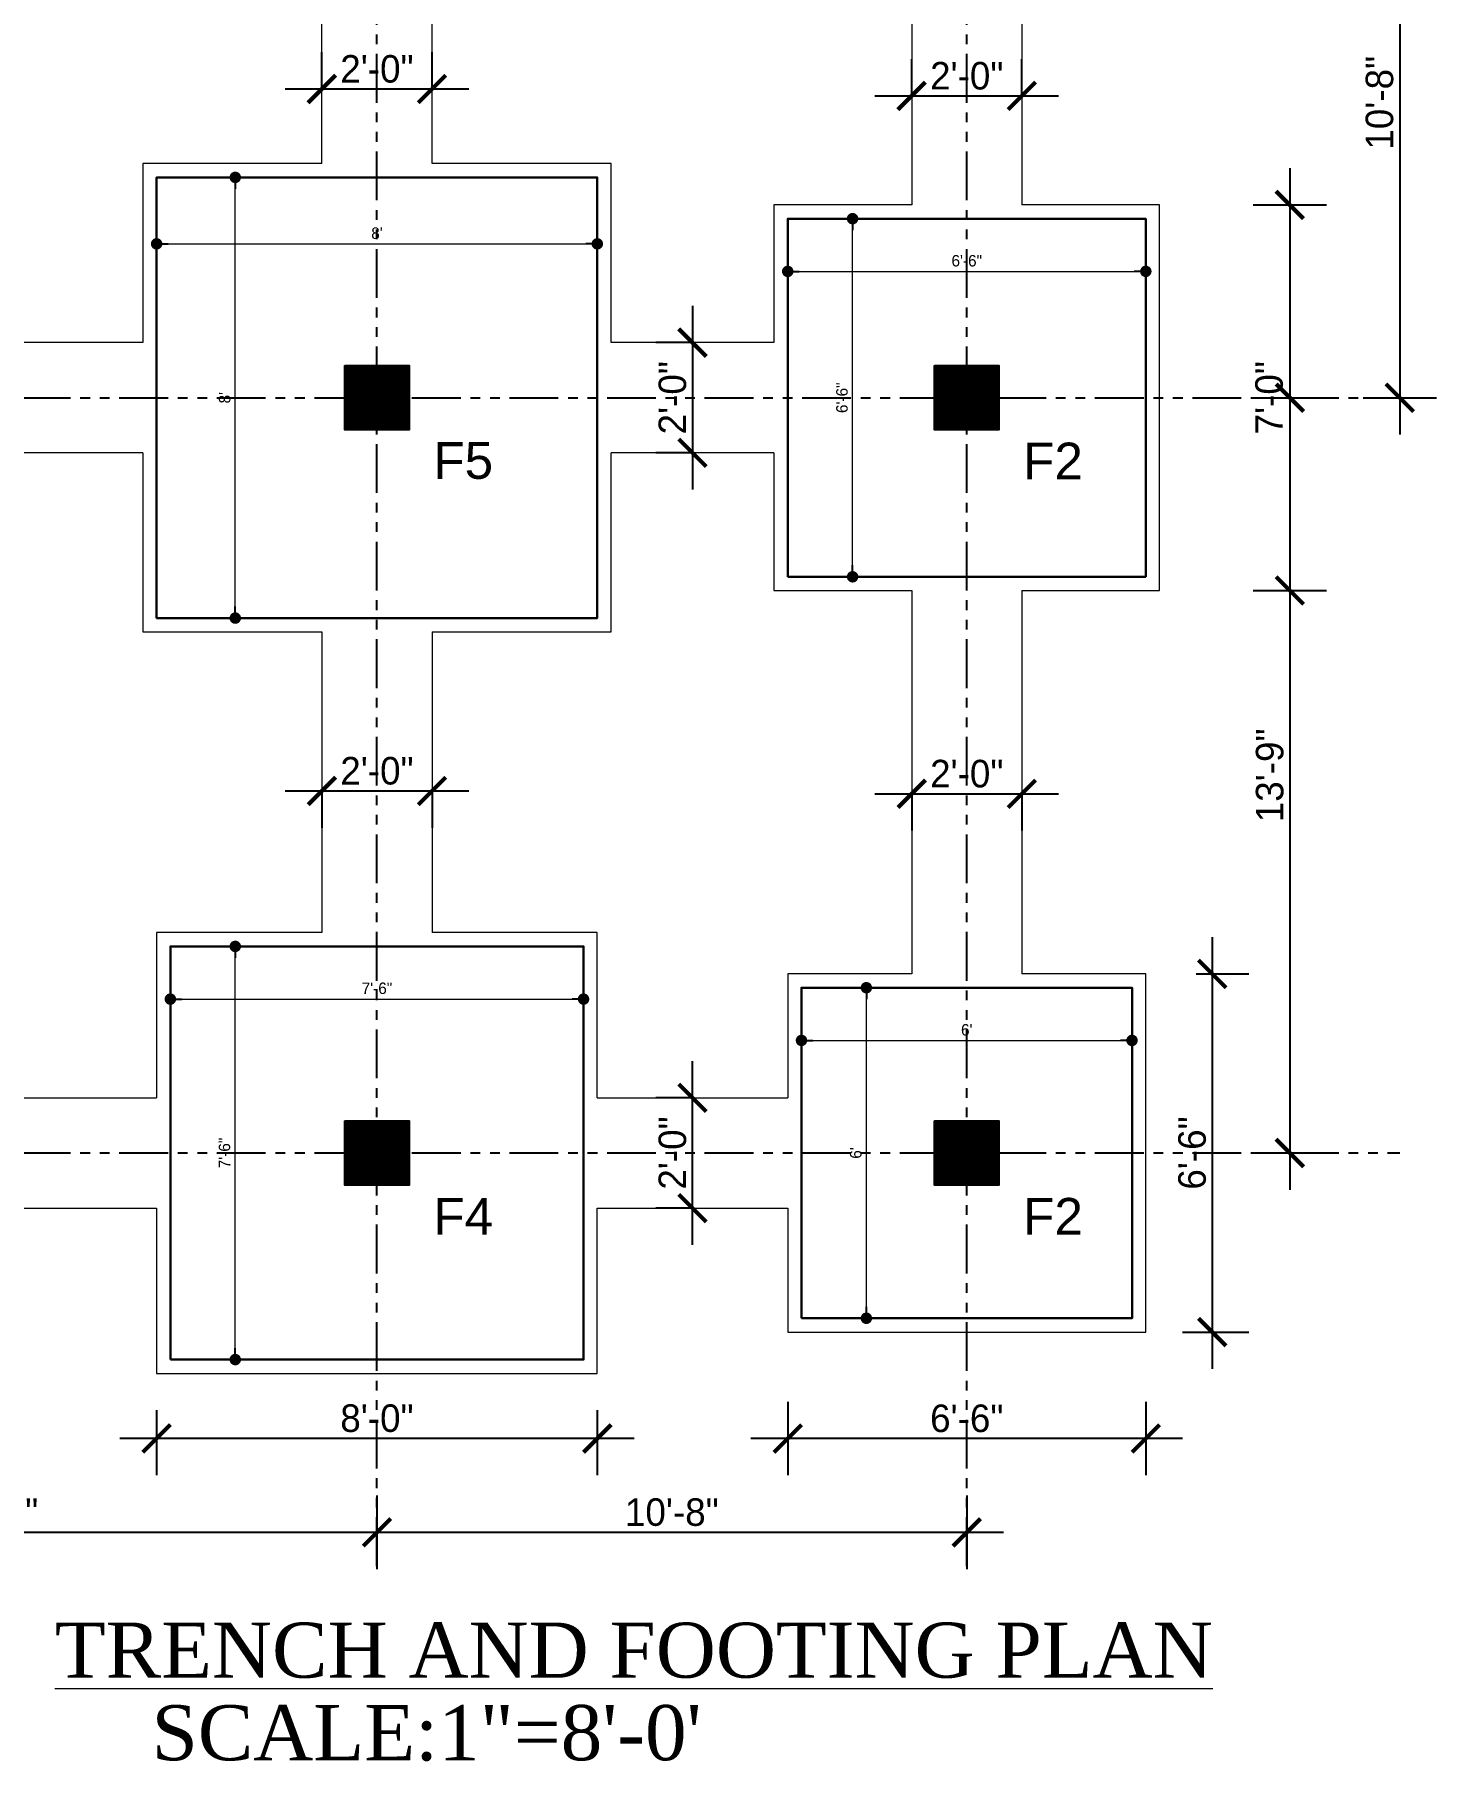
# Model space of a CAD drawing. Header units: inches. Extents: x -2812 to 9774, y -15726 to -746.
# Drawn here: x -2515.6 to -2210.2, y -8022.5 to -7646.4 of the extents above; entities that cross this region are included whole.
import ezdxf

# ---------------------------------------------------------------- set-up
doc = ezdxf.new("R2010")
doc.units = ezdxf.units.IN
doc.header["$LTSCALE"] = 17
doc.header["$MEASUREMENT"] = 0
doc.linetypes.add('PHANTOM2', pattern=[1.25, 0.625, -0.125, 0.125, -0.125, 0.125, -0.125])
for name, color, linetype, lineweight in [('25 BOT BAR', 12, 'Continuous', 25), ('DOOR & WIN', 1, 'Continuous', 25), ('footing', 2, 'Continuous', 30), ('OUTLINE', 1, 'Continuous', 25), ('Profile ele', 4, 'Continuous', 25), ('TEXT', 231, 'Continuous', 20), ('TRENCH', 113, 'Continuous', 9), ('WALL', 1, 'Continuous', 35)]:
    doc.layers.add(name, color=color, linetype=linetype, lineweight=lineweight)
doc.styles.add('ARCHITECTURE', font='stylu.ttf')
doc.styles.add('NAVARAJ', font='times.ttf', dxfattribs={"height": 7})
doc.styles.add('STYLE1', font='stylu.ttf')
doc.dimstyles.new('8 SCALE', dxfattribs={"dimscale": 0, "dimtxt": 6, "dimasz": 6, "dimexe": 8, "dimexo": 8, "dimgap": 1.25, "dimtad": 1, "dimdec": 0, "dimzin": 3, "dimdsep": 46, "dimlunit": 4, "dimtxsty": 'ARCHITECTURE', "dimblk": 'ARCHTICK', "dimcen": 8, "dimdle": 8, "dimclrd": 5, "dimclre": 5, "dimclrt": 7, "dimadec": 0, "dimazin": 0, "dimtfac": 0.75, "dimtdec": 0, "dimtix": 1, "dimtmove": 2, "dimatfit": 3, "dimldrblk": 'ARCHTICK', "dimfxl": 8, "dimfxlon": 1, "dimtolj": 1, "dimtzin": 0, "dimlwd": -1, "dimlwe": -1, "dimarcsym": 0})
doc.dimstyles.new('TOILET DETAIL', dxfattribs={"dimscale": 0, "dimtxt": 2.5, "dimasz": 2.5, "dimexe": 6, "dimexo": 6, "dimgap": 1, "dimtad": 1, "dimdec": 0, "dimzin": 0, "dimdsep": 46, "dimlunit": 4, "dimtxsty": 'ARCHITECTURE', "dimblk": 'DOT', "dimcen": 0, "dimclrd": 1, "dimclre": 5, "dimclrt": 7, "dimadec": 3, "dimazin": 0, "dimtfac": 1, "dimtdec": 0, "dimtofl": 0, "dimtmove": 0, "dimatfit": 3, "dimldrblk": 'DOT', "dimfxl": 6, "dimfxlon": 1, "dimtolj": 1, "dimtzin": 0, "dimlwd": 18, "dimlwe": 18, "dimarcsym": 0})

# ---------------------------------------------------------------- blocks, each defined once
blk = doc.blocks.new('_DOT')
at = {"color": 0, "linetype": 'ByBlock'}
blk.add_line((-0.5, 0), (-1, 0), dxfattribs=at)
at = {"color": 0, "linetype": 'ByBlock', "const_width": 0.5}
blk.add_lwpolyline([(-0.25, 0, 1), (0.25, 0, 1)], format="xyb", close=True, dxfattribs=at)
blk = doc.blocks.new('*D2371')
at = {"layer": 'Defpoints', "color": 0, "transparency": 16777216}
for p in [(3253.56, -10620.74), (3343.56, -10620.74), (3343.56, -10632.22)]:
    blk.add_point(p, dxfattribs=at)
at = {"layer": 'Profile ele', "color": 5, "lineweight": 18, "transparency": 16777216}
for p, q in [((3253.56, -10626.74), (3253.56, -10638.22)), ((3343.56, -10626.74), (3343.56, -10638.22))]:
    blk.add_line(p, q, dxfattribs=at)
at = {"layer": 'Profile ele', "color": 1, "lineweight": 18, "transparency": 16777216}
blk.add_line((3256.06, -10632.22), (3341.06, -10632.22), dxfattribs=at)
at = {"layer": 'Profile ele', "color": 1, "lineweight": 18, "transparency": 16777216, "xscale": 2.5, "yscale": 2.5, "zscale": 2.5, "rotation": 180}
blk.add_blockref('_DOT', (3253.56, -10632.22), dxfattribs=at)
at = {"layer": 'Profile ele', "color": 1, "lineweight": 18, "transparency": 16777216, "xscale": 2.5, "yscale": 2.5, "zscale": 2.5}
blk.add_blockref('_DOT', (3343.56, -10632.22), dxfattribs=at)
at = {"layer": 'Profile ele', "color": 7, "transparency": 16777216, "insert": (3298.56, -10629.88), "char_height": 2.5, "attachment_point": 5, "style": 'ARCHITECTURE'}
blk.add_mtext('\\A1;7\'-6"', dxfattribs=at)
blk = doc.blocks.new('*D2372')
at = {"layer": 'Defpoints', "color": 0, "transparency": 16777216}
for p in [(3253.56, -10620.74), (3267.7, -10620.74), (3253.56, -10710.74)]:
    blk.add_point(p, dxfattribs=at)
at = {"layer": 'Profile ele', "color": 5, "lineweight": 18, "transparency": 16777216}
for p, q in [((3261.7, -10620.74), (3273.7, -10620.74)), ((3261.7, -10710.74), (3273.7, -10710.74))]:
    blk.add_line(p, q, dxfattribs=at)
at = {"layer": 'Profile ele', "color": 1, "lineweight": 18, "transparency": 16777216}
blk.add_line((3267.7, -10708.24), (3267.7, -10623.24), dxfattribs=at)
at = {"layer": 'Profile ele', "color": 1, "lineweight": 18, "transparency": 16777216, "xscale": 2.5, "yscale": 2.5, "zscale": 2.5}
for p, rotation in [((3267.7, -10620.74), 90), ((3267.7, -10710.74), 270)]:
    blk.add_blockref('_DOT', p, dxfattribs=dict(at, rotation=rotation))
at = {"layer": 'Profile ele', "color": 7, "transparency": 16777216, "insert": (3265.36, -10665.74), "char_height": 2.5, "attachment_point": 5, "rotation": 90, "style": 'ARCHITECTURE'}
blk.add_mtext('\\A1;7\'-6"', dxfattribs=at)
blk = doc.blocks.new('*D2373')
at = {"layer": 'Defpoints', "color": 0, "transparency": 16777216}
for p in [(3391.03, -10629.74), (3463.03, -10629.74), (3463.03, -10641.22)]:
    blk.add_point(p, dxfattribs=at)
at = {"layer": 'Profile ele', "color": 5, "lineweight": 18, "transparency": 16777216}
for p, q in [((3391.03, -10635.74), (3391.03, -10647.22)), ((3463.03, -10635.74), (3463.03, -10647.22))]:
    blk.add_line(p, q, dxfattribs=at)
at = {"layer": 'Profile ele', "color": 1, "lineweight": 18, "transparency": 16777216}
blk.add_line((3393.53, -10641.22), (3460.53, -10641.22), dxfattribs=at)
at = {"layer": 'Profile ele', "color": 1, "lineweight": 18, "transparency": 16777216, "xscale": 2.5, "yscale": 2.5, "zscale": 2.5, "rotation": 180}
blk.add_blockref('_DOT', (3391.03, -10641.22), dxfattribs=at)
at = {"layer": 'Profile ele', "color": 1, "lineweight": 18, "transparency": 16777216, "xscale": 2.5, "yscale": 2.5, "zscale": 2.5}
blk.add_blockref('_DOT', (3463.03, -10641.22), dxfattribs=at)
at = {"layer": 'Profile ele', "color": 7, "transparency": 16777216, "insert": (3427.03, -10638.93), "char_height": 2.5, "attachment_point": 5, "style": 'ARCHITECTURE'}
blk.add_mtext("\\A1;6'", dxfattribs=at)
blk = doc.blocks.new('*D2374')
at = {"layer": 'Defpoints', "color": 0, "transparency": 16777216}
for p in [(3391.03, -10629.74), (3405.16, -10629.74), (3391.03, -10701.74)]:
    blk.add_point(p, dxfattribs=at)
at = {"layer": 'Profile ele', "color": 5, "lineweight": 18, "transparency": 16777216}
for p, q in [((3399.16, -10629.74), (3411.16, -10629.74)), ((3399.16, -10701.74), (3411.16, -10701.74))]:
    blk.add_line(p, q, dxfattribs=at)
at = {"layer": 'Profile ele', "color": 1, "lineweight": 18, "transparency": 16777216}
blk.add_line((3405.16, -10699.24), (3405.16, -10632.24), dxfattribs=at)
at = {"layer": 'Profile ele', "color": 1, "lineweight": 18, "transparency": 16777216, "xscale": 2.5, "yscale": 2.5, "zscale": 2.5}
for p, rotation in [((3405.16, -10629.74), 90), ((3405.16, -10701.74), 270)]:
    blk.add_blockref('_DOT', p, dxfattribs=dict(at, rotation=rotation))
at = {"layer": 'Profile ele', "color": 7, "transparency": 16777216, "insert": (3402.86, -10665.74), "char_height": 2.5, "attachment_point": 5, "rotation": 90, "style": 'ARCHITECTURE'}
blk.add_mtext("\\A1;6'", dxfattribs=at)
blk = doc.blocks.new('*D2375')
at = {"layer": 'Defpoints', "color": 0, "transparency": 16777216}
for p in [(3388.03, -10462.23), (3466.03, -10462.23), (3466.03, -10473.71)]:
    blk.add_point(p, dxfattribs=at)
at = {"layer": 'Profile ele', "color": 5, "lineweight": 18, "transparency": 16777216}
for p, q in [((3388.03, -10468.23), (3388.03, -10479.71)), ((3466.03, -10468.23), (3466.03, -10479.71))]:
    blk.add_line(p, q, dxfattribs=at)
at = {"layer": 'Profile ele', "color": 1, "lineweight": 18, "transparency": 16777216}
blk.add_line((3390.53, -10473.71), (3463.53, -10473.71), dxfattribs=at)
at = {"layer": 'Profile ele', "color": 1, "lineweight": 18, "transparency": 16777216, "xscale": 2.5, "yscale": 2.5, "zscale": 2.5, "rotation": 180}
blk.add_blockref('_DOT', (3388.03, -10473.71), dxfattribs=at)
at = {"layer": 'Profile ele', "color": 1, "lineweight": 18, "transparency": 16777216, "xscale": 2.5, "yscale": 2.5, "zscale": 2.5}
blk.add_blockref('_DOT', (3466.03, -10473.71), dxfattribs=at)
at = {"layer": 'Profile ele', "color": 7, "transparency": 16777216, "insert": (3427.03, -10471.41), "char_height": 2.5, "attachment_point": 5, "style": 'ARCHITECTURE'}
blk.add_mtext('\\A1;6\'-6"', dxfattribs=at)
blk = doc.blocks.new('*D2376')
at = {"layer": 'Defpoints', "color": 0, "transparency": 16777216}
for p in [(3388.03, -10462.23), (3402.16, -10462.23), (3388.03, -10540.23)]:
    blk.add_point(p, dxfattribs=at)
at = {"layer": 'Profile ele', "color": 5, "lineweight": 18, "transparency": 16777216}
for p, q in [((3396.16, -10462.23), (3408.16, -10462.23)), ((3396.16, -10540.23), (3408.16, -10540.23))]:
    blk.add_line(p, q, dxfattribs=at)
at = {"layer": 'Profile ele', "color": 1, "lineweight": 18, "transparency": 16777216}
blk.add_line((3402.16, -10537.73), (3402.16, -10464.73), dxfattribs=at)
at = {"layer": 'Profile ele', "color": 1, "lineweight": 18, "transparency": 16777216, "xscale": 2.5, "yscale": 2.5, "zscale": 2.5}
for p, rotation in [((3402.16, -10462.23), 90), ((3402.16, -10540.23), 270)]:
    blk.add_blockref('_DOT', p, dxfattribs=dict(at, rotation=rotation))
at = {"layer": 'Profile ele', "color": 7, "transparency": 16777216, "insert": (3399.86, -10501.23), "char_height": 2.5, "attachment_point": 5, "rotation": 90, "style": 'ARCHITECTURE'}
blk.add_mtext('\\A1;6\'-6"', dxfattribs=at)
blk = doc.blocks.new('*D2377')
at = {"layer": 'Defpoints', "color": 0, "transparency": 16777216}
for p in [(3250.56, -10453.23), (3346.56, -10453.23), (3346.56, -10467.71)]:
    blk.add_point(p, dxfattribs=at)
at = {"layer": 'Profile ele', "color": 5, "lineweight": 18, "transparency": 16777216}
for p, q in [((3250.56, -10461.71), (3250.56, -10473.71)), ((3346.56, -10461.71), (3346.56, -10473.71))]:
    blk.add_line(p, q, dxfattribs=at)
at = {"layer": 'Profile ele', "color": 1, "lineweight": 18, "transparency": 16777216}
blk.add_line((3253.06, -10467.71), (3344.06, -10467.71), dxfattribs=at)
at = {"layer": 'Profile ele', "color": 1, "lineweight": 18, "transparency": 16777216, "xscale": 2.5, "yscale": 2.5, "zscale": 2.5, "rotation": 180}
blk.add_blockref('_DOT', (3250.56, -10467.71), dxfattribs=at)
at = {"layer": 'Profile ele', "color": 1, "lineweight": 18, "transparency": 16777216, "xscale": 2.5, "yscale": 2.5, "zscale": 2.5}
blk.add_blockref('_DOT', (3346.56, -10467.71), dxfattribs=at)
at = {"layer": 'Profile ele', "color": 7, "transparency": 16777216, "insert": (3298.56, -10465.41), "char_height": 2.5, "attachment_point": 5, "style": 'ARCHITECTURE'}
blk.add_mtext("\\A1;8'", dxfattribs=at)
blk = doc.blocks.new('*D2378')
at = {"layer": 'Defpoints', "color": 0, "transparency": 16777216}
for p in [(3250.56, -10453.23), (3267.7, -10453.23), (3250.56, -10549.23)]:
    blk.add_point(p, dxfattribs=at)
at = {"layer": 'Profile ele', "color": 5, "lineweight": 18, "transparency": 16777216}
for p, q in [((3261.7, -10453.23), (3273.7, -10453.23)), ((3261.7, -10549.23), (3273.7, -10549.23))]:
    blk.add_line(p, q, dxfattribs=at)
at = {"layer": 'Profile ele', "color": 1, "lineweight": 18, "transparency": 16777216}
blk.add_line((3267.7, -10546.73), (3267.7, -10455.73), dxfattribs=at)
at = {"layer": 'Profile ele', "color": 1, "lineweight": 18, "transparency": 16777216, "xscale": 2.5, "yscale": 2.5, "zscale": 2.5}
for p, rotation in [((3267.7, -10453.23), 90), ((3267.7, -10549.23), 270)]:
    blk.add_blockref('_DOT', p, dxfattribs=dict(at, rotation=rotation))
at = {"layer": 'Profile ele', "color": 7, "transparency": 16777216, "insert": (3265.4, -10501.23), "char_height": 2.5, "attachment_point": 5, "rotation": 90, "style": 'ARCHITECTURE'}
blk.add_mtext("\\A1;8'", dxfattribs=at)
blk = doc.blocks.new('_ArchTick')
at = {"color": 0, "linetype": 'ByBlock', "const_width": 0.15}
blk.add_lwpolyline([(-0.5, -0.5), (0.5, 0.5)], dxfattribs=at)
blk = doc.blocks.new('*D2393')
at = {"layer": 'Defpoints', "color": 0, "transparency": 16777216}
for p in [(3469.03, -10459.23), (3469.03, -10543.23), (3497.4, -10543.23)]:
    blk.add_point(p, dxfattribs=at)
at = {"layer": 'Profile ele', "color": 5, "transparency": 16777216}
for p, q in [((3497.4, -10451.23), (3497.4, -10551.23)), ((3489.4, -10459.23), (3505.4, -10459.23)), ((3489.4, -10543.23), (3505.4, -10543.23))]:
    blk.add_line(p, q, dxfattribs=at)
at = {"layer": 'Profile ele', "color": 5, "transparency": 16777216, "xscale": 6, "yscale": 6, "zscale": 6}
for p, rotation in [((3497.4, -10459.23), 90), ((3497.4, -10543.23), 270)]:
    blk.add_blockref('_ArchTick', p, dxfattribs=dict(at, rotation=rotation))
at = {"layer": 'Profile ele', "color": 7, "transparency": 16777216, "insert": (3492.91, -10501.23), "char_height": 6, "attachment_point": 5, "rotation": 90, "style": 'ARCHITECTURE'}
blk.add_mtext('\\A1;7\'-0"', dxfattribs=at)
blk = doc.blocks.new('*D2394')
at = {"layer": 'Defpoints', "color": 0, "transparency": 16777216}
for p in [(3469.03, -10626.74), (3466.03, -10704.74), (3480.5, -10704.74)]:
    blk.add_point(p, dxfattribs=at)
at = {"layer": 'Profile ele', "color": 5, "transparency": 16777216}
for p, q in [((3480.5, -10618.74), (3480.5, -10712.74)), ((3477.03, -10626.74), (3488.5, -10626.74)), ((3474.03, -10704.74), (3488.5, -10704.74))]:
    blk.add_line(p, q, dxfattribs=at)
at = {"layer": 'Profile ele', "color": 5, "transparency": 16777216, "xscale": 6, "yscale": 6, "zscale": 6}
for p, rotation in [((3480.5, -10626.74), 90), ((3480.5, -10704.74), 270)]:
    blk.add_blockref('_ArchTick', p, dxfattribs=dict(at, rotation=rotation))
at = {"layer": 'Profile ele', "color": 7, "transparency": 16777216, "insert": (3476.14, -10665.74), "char_height": 6, "attachment_point": 5, "rotation": 90, "style": 'ARCHITECTURE'}
blk.add_mtext('\\A1;6\'-6"', dxfattribs=at)
blk = doc.blocks.new('*D2395')
at = {"layer": 'Defpoints', "color": 0, "transparency": 16777216}
for p in [(3388.03, -10704.74), (3466.03, -10704.74), (3388.03, -10727.94)]:
    blk.add_point(p, dxfattribs=at)
at = {"layer": 'Profile ele', "color": 5, "transparency": 16777216}
for p, q in [((3388.03, -10719.94), (3388.03, -10735.94)), ((3466.03, -10719.94), (3466.03, -10735.94)), ((3474.03, -10727.94), (3380.03, -10727.94))]:
    blk.add_line(p, q, dxfattribs=at)
at = {"layer": 'Profile ele', "color": 5, "transparency": 16777216, "xscale": 6, "yscale": 6, "zscale": 6, "rotation": 180}
blk.add_blockref('_ArchTick', (3388.03, -10727.94), dxfattribs=at)
at = {"layer": 'Profile ele', "color": 5, "transparency": 16777216, "xscale": 6, "yscale": 6, "zscale": 6}
blk.add_blockref('_ArchTick', (3466.03, -10727.94), dxfattribs=at)
at = {"layer": 'Profile ele', "color": 7, "transparency": 16777216, "insert": (3427.03, -10723.57), "char_height": 6, "attachment_point": 5, "style": 'ARCHITECTURE'}
blk.add_mtext('\\A1;6\'-6"', dxfattribs=at)
blk = doc.blocks.new('*D2396')
at = {"layer": 'Defpoints', "color": 0, "transparency": 16777216}
for p in [(3250.56, -10713.74), (3346.56, -10713.74), (3250.56, -10727.92)]:
    blk.add_point(p, dxfattribs=at)
at = {"layer": 'Profile ele', "color": 5, "transparency": 16777216}
for p, q in [((3250.56, -10721.74), (3250.56, -10735.92)), ((3346.56, -10721.74), (3346.56, -10735.92)), ((3354.56, -10727.92), (3242.56, -10727.92))]:
    blk.add_line(p, q, dxfattribs=at)
at = {"layer": 'Profile ele', "color": 5, "transparency": 16777216, "xscale": 6, "yscale": 6, "zscale": 6, "rotation": 180}
blk.add_blockref('_ArchTick', (3250.56, -10727.92), dxfattribs=at)
at = {"layer": 'Profile ele', "color": 5, "transparency": 16777216, "xscale": 6, "yscale": 6, "zscale": 6}
blk.add_blockref('_ArchTick', (3346.56, -10727.92), dxfattribs=at)
at = {"layer": 'Profile ele', "color": 7, "transparency": 16777216, "insert": (3298.56, -10723.54), "char_height": 6, "attachment_point": 5, "style": 'ARCHITECTURE'}
blk.add_mtext('\\A1;8\'-0"', dxfattribs=at)
blk = doc.blocks.new('*D2404')
at = {"layer": 'Defpoints', "color": 0, "transparency": 16777216}
for p in [(3434.03, -10372.74), (3434.03, -10501.23), (3521.34, -10501.23)]:
    blk.add_point(p, dxfattribs=at)
at = {"layer": 'Profile ele', "color": 5, "transparency": 16777216}
for p, q in [((3521.34, -10364.74), (3521.34, -10509.23)), ((3513.34, -10372.74), (3529.34, -10372.74)), ((3513.34, -10501.23), (3529.34, -10501.23))]:
    blk.add_line(p, q, dxfattribs=at)
at = {"layer": 'Profile ele', "color": 5, "transparency": 16777216, "xscale": 6, "yscale": 6, "zscale": 6}
for p, rotation in [((3521.34, -10372.74), 90), ((3521.34, -10501.23), 270)]:
    blk.add_blockref('_ArchTick', p, dxfattribs=dict(at, rotation=rotation))
at = {"layer": 'Profile ele', "color": 7, "transparency": 16777216, "insert": (3516.96, -10436.98), "char_height": 6, "attachment_point": 5, "rotation": 90, "style": 'ARCHITECTURE'}
blk.add_mtext('\\A1;10\'-8"', dxfattribs=at)
blk = doc.blocks.new('*D2405')
at = {"layer": 'Defpoints', "color": 0, "transparency": 16777216}
for p in [(3434.03, -10501.23), (3434.03, -10665.74), (3497.4, -10665.74)]:
    blk.add_point(p, dxfattribs=at)
at = {"layer": 'Profile ele', "color": 5, "transparency": 16777216}
for p, q in [((3497.4, -10493.23), (3497.4, -10673.74)), ((3489.4, -10501.23), (3505.4, -10501.23)), ((3489.4, -10665.74), (3505.4, -10665.74))]:
    blk.add_line(p, q, dxfattribs=at)
at = {"layer": 'Profile ele', "color": 5, "transparency": 16777216, "xscale": 6, "yscale": 6, "zscale": 6}
for p, rotation in [((3497.4, -10501.23), 90), ((3497.4, -10665.74), 270)]:
    blk.add_blockref('_ArchTick', p, dxfattribs=dict(at, rotation=rotation))
at = {"layer": 'Profile ele', "color": 7, "transparency": 16777216, "insert": (3493.04, -10583.48), "char_height": 6, "attachment_point": 5, "rotation": 90, "style": 'ARCHITECTURE'}
blk.add_mtext('\\A1;13\'-9"', dxfattribs=at)
blk = doc.blocks.new('*D2406')
at = {"layer": 'Defpoints', "color": 0, "transparency": 16777216}
for p in [(3298.56, -10672.74), (3427.03, -10672.74), (3298.56, -10748.37)]:
    blk.add_point(p, dxfattribs=at)
at = {"layer": 'Profile ele', "color": 5, "transparency": 16777216}
for p, q in [((3298.56, -10740.37), (3298.56, -10756.37)), ((3427.03, -10740.37), (3427.03, -10756.37)), ((3435.03, -10748.37), (3290.56, -10748.37))]:
    blk.add_line(p, q, dxfattribs=at)
at = {"layer": 'Profile ele', "color": 5, "transparency": 16777216, "xscale": 6, "yscale": 6, "zscale": 6, "rotation": 180}
blk.add_blockref('_ArchTick', (3298.56, -10748.37), dxfattribs=at)
at = {"layer": 'Profile ele', "color": 5, "transparency": 16777216, "xscale": 6, "yscale": 6, "zscale": 6}
blk.add_blockref('_ArchTick', (3427.03, -10748.37), dxfattribs=at)
at = {"layer": 'Profile ele', "color": 7, "transparency": 16777216, "insert": (3362.79, -10744), "char_height": 6, "attachment_point": 5, "style": 'ARCHITECTURE'}
blk.add_mtext('\\A1;10\'-8"', dxfattribs=at)
blk = doc.blocks.new('*D2407')
at = {"layer": 'Defpoints', "color": 0, "transparency": 16777216}
for p in [(3130.56, -10672.74), (3298.56, -10672.74), (3130.56, -10748.37)]:
    blk.add_point(p, dxfattribs=at)
at = {"layer": 'Profile ele', "color": 5, "transparency": 16777216}
for p, q in [((3130.56, -10740.37), (3130.56, -10756.37)), ((3298.56, -10740.37), (3298.56, -10756.37)), ((3306.56, -10748.37), (3122.56, -10748.37))]:
    blk.add_line(p, q, dxfattribs=at)
at = {"layer": 'Profile ele', "color": 5, "transparency": 16777216, "xscale": 6, "yscale": 6, "zscale": 6, "rotation": 180}
blk.add_blockref('_ArchTick', (3130.56, -10748.37), dxfattribs=at)
at = {"layer": 'Profile ele', "color": 5, "transparency": 16777216, "xscale": 6, "yscale": 6, "zscale": 6}
blk.add_blockref('_ArchTick', (3298.56, -10748.37), dxfattribs=at)
at = {"layer": 'Profile ele', "color": 7, "transparency": 16777216, "insert": (3214.56, -10743.97), "char_height": 6, "attachment_point": 5, "style": 'ARCHITECTURE'}
blk.add_mtext('\\A1;14\'-0"', dxfattribs=at)
blk = doc.blocks.new('*D2419')
at = {"layer": 'Defpoints', "color": 0, "transparency": 16777216}
for p in [(3286.56, -10433.98), (3310.56, -10433.98), (3310.56, -10433.98)]:
    blk.add_point(p, dxfattribs=at)
at = {"layer": 'Profile ele', "color": 5, "transparency": 16777216}
for p, q in [((3286.56, -10433.98), (3286.56, -10425.98)), ((3310.56, -10433.98), (3310.56, -10425.98)), ((3278.56, -10433.98), (3318.56, -10433.98))]:
    blk.add_line(p, q, dxfattribs=at)
at = {"layer": 'Profile ele', "color": 5, "transparency": 16777216, "xscale": 6, "yscale": 6, "zscale": 6, "rotation": 180}
blk.add_blockref('_ArchTick', (3286.56, -10433.98), dxfattribs=at)
at = {"layer": 'Profile ele', "color": 5, "transparency": 16777216, "xscale": 6, "yscale": 6, "zscale": 6}
blk.add_blockref('_ArchTick', (3310.56, -10433.98), dxfattribs=at)
at = {"layer": 'Profile ele', "color": 7, "transparency": 16777216, "insert": (3298.56, -10429.63), "char_height": 6, "attachment_point": 5, "style": 'ARCHITECTURE'}
blk.add_mtext('\\A1;2\'-0"', dxfattribs=at)
blk = doc.blocks.new('*D2420')
at = {"layer": 'Defpoints', "color": 0, "transparency": 16777216}
for p in [(3415.03, -10435.48), (3439.03, -10435.48), (3439.03, -10435.48)]:
    blk.add_point(p, dxfattribs=at)
at = {"layer": 'Profile ele', "color": 5, "transparency": 16777216}
for p, q in [((3415.03, -10435.48), (3415.03, -10427.48)), ((3439.03, -10435.48), (3439.03, -10427.48)), ((3407.03, -10435.48), (3447.03, -10435.48))]:
    blk.add_line(p, q, dxfattribs=at)
at = {"layer": 'Profile ele', "color": 5, "transparency": 16777216, "xscale": 6, "yscale": 6, "zscale": 6, "rotation": 180}
blk.add_blockref('_ArchTick', (3415.03, -10435.48), dxfattribs=at)
at = {"layer": 'Profile ele', "color": 5, "transparency": 16777216, "xscale": 6, "yscale": 6, "zscale": 6}
blk.add_blockref('_ArchTick', (3439.03, -10435.48), dxfattribs=at)
at = {"layer": 'Profile ele', "color": 7, "transparency": 16777216, "insert": (3427.03, -10431.13), "char_height": 6, "attachment_point": 5, "style": 'ARCHITECTURE'}
blk.add_mtext('\\A1;2\'-0"', dxfattribs=at)
blk = doc.blocks.new('*D2422')
at = {"layer": 'Defpoints', "color": 0, "transparency": 16777216}
for p in [(3286.56, -10584.98), (3310.56, -10584.98), (3310.56, -10586.88)]:
    blk.add_point(p, dxfattribs=at)
at = {"layer": 'Profile ele', "color": 5, "transparency": 16777216}
for p, q in [((3278.56, -10586.88), (3318.56, -10586.88)), ((3286.56, -10586.88), (3286.56, -10594.88)), ((3310.56, -10586.88), (3310.56, -10594.88))]:
    blk.add_line(p, q, dxfattribs=at)
at = {"layer": 'Profile ele', "color": 5, "transparency": 16777216, "xscale": 6, "yscale": 6, "zscale": 6, "rotation": 180}
blk.add_blockref('_ArchTick', (3286.56, -10586.88), dxfattribs=at)
at = {"layer": 'Profile ele', "color": 5, "transparency": 16777216, "xscale": 6, "yscale": 6, "zscale": 6}
blk.add_blockref('_ArchTick', (3310.56, -10586.88), dxfattribs=at)
at = {"layer": 'Profile ele', "color": 7, "transparency": 16777216, "insert": (3298.56, -10582.52), "char_height": 6, "attachment_point": 5, "style": 'ARCHITECTURE'}
blk.add_mtext('\\A1;2\'-0"', dxfattribs=at)
blk = doc.blocks.new('*D2423')
at = {"layer": 'Defpoints', "color": 0, "transparency": 16777216}
for p in [(3415.03, -10584.98), (3439.03, -10584.98), (3439.03, -10587.49)]:
    blk.add_point(p, dxfattribs=at)
at = {"layer": 'Profile ele', "color": 5, "transparency": 16777216}
for p, q in [((3407.03, -10587.49), (3447.03, -10587.49)), ((3415.03, -10587.49), (3415.03, -10595.49)), ((3439.03, -10587.49), (3439.03, -10595.49))]:
    blk.add_line(p, q, dxfattribs=at)
at = {"layer": 'Profile ele', "color": 5, "transparency": 16777216, "xscale": 6, "yscale": 6, "zscale": 6, "rotation": 180}
blk.add_blockref('_ArchTick', (3415.03, -10587.49), dxfattribs=at)
at = {"layer": 'Profile ele', "color": 5, "transparency": 16777216, "xscale": 6, "yscale": 6, "zscale": 6}
blk.add_blockref('_ArchTick', (3439.03, -10587.49), dxfattribs=at)
at = {"layer": 'Profile ele', "color": 7, "transparency": 16777216, "insert": (3427.03, -10583.14), "char_height": 6, "attachment_point": 5, "style": 'ARCHITECTURE'}
blk.add_mtext('\\A1;2\'-0"', dxfattribs=at)
blk = doc.blocks.new('*D2425')
at = {"layer": 'Defpoints', "color": 0, "transparency": 16777216}
for p in [(3367.29, -10653.74), (3367.29, -10653.74), (3367.29, -10677.74)]:
    blk.add_point(p, dxfattribs=at)
at = {"layer": 'Profile ele', "color": 5, "transparency": 16777216}
for p, q in [((3367.29, -10685.74), (3367.29, -10645.74)), ((3367.29, -10653.74), (3359.29, -10653.74)), ((3367.29, -10677.74), (3359.29, -10677.74))]:
    blk.add_line(p, q, dxfattribs=at)
at = {"layer": 'Profile ele', "color": 5, "transparency": 16777216, "xscale": 6, "yscale": 6, "zscale": 6}
for p, rotation in [((3367.29, -10653.74), 90), ((3367.29, -10677.74), 270)]:
    blk.add_blockref('_ArchTick', p, dxfattribs=dict(at, rotation=rotation))
at = {"layer": 'Profile ele', "color": 7, "transparency": 16777216, "insert": (3362.94, -10665.74), "char_height": 6, "attachment_point": 5, "rotation": 90, "style": 'ARCHITECTURE'}
blk.add_mtext('\\A1;2\'-0"', dxfattribs=at)
blk = doc.blocks.new('*D2427')
at = {"layer": 'Defpoints', "color": 0, "transparency": 16777216}
for p in [(3367.29, -10489.23), (3367.29, -10513.23), (3367.29, -10513.23)]:
    blk.add_point(p, dxfattribs=at)
at = {"layer": 'Profile ele', "color": 5, "transparency": 16777216}
for p, q in [((3367.29, -10481.23), (3367.29, -10521.23)), ((3367.29, -10489.23), (3359.29, -10489.23)), ((3367.29, -10513.23), (3359.29, -10513.23))]:
    blk.add_line(p, q, dxfattribs=at)
at = {"layer": 'Profile ele', "color": 5, "transparency": 16777216, "xscale": 6, "yscale": 6, "zscale": 6}
for p, rotation in [((3367.29, -10489.23), 90), ((3367.29, -10513.23), 270)]:
    blk.add_blockref('_ArchTick', p, dxfattribs=dict(at, rotation=rotation))
at = {"layer": 'Profile ele', "color": 7, "transparency": 16777216, "insert": (3362.94, -10501.23), "char_height": 6, "attachment_point": 5, "rotation": 90, "style": 'ARCHITECTURE'}
blk.add_mtext('\\A1;2\'-0"', dxfattribs=at)
blk = doc.blocks.new('FOUNDATION')
at = {"layer": 'OUTLINE'}
h = blk.add_hatch(dxfattribs=at)
h.set_pattern_fill('ANSI31', color=8)
h.set_pattern_definition([(45, (168, 164.51721), (-0.0883883476, 0.0883883476), [])])
h.paths.add_polyline_path([(3305.56, -10494.23), (3291.56, -10494.23), (3291.56, -10508.23), (3305.56, -10508.23)])
h = blk.add_hatch(dxfattribs=at)
h.set_pattern_fill('ANSI31', color=8)
h.set_pattern_definition([(45, (296.46302, 164.51721), (-0.0883883476, 0.0883883476), [])])
h.paths.add_polyline_path([(3434.03, -10494.23), (3420.03, -10494.23), (3420.03, -10508.23), (3434.03, -10508.23)])
h = blk.add_hatch(dxfattribs=at)
h.set_pattern_fill('ANSI31', color=8)
h.set_pattern_definition([(45, (168, 0), (-0.0883883476, 0.0883883476), [])])
h.paths.add_polyline_path([(3305.56, -10658.74), (3291.56, -10658.74), (3291.56, -10672.74), (3305.56, -10672.74)])
h = blk.add_hatch(dxfattribs=at)
h.set_pattern_fill('ANSI31', color=8)
h.set_pattern_definition([(45, (296.46302, 0), (-0.0883883476, 0.0883883476), [])])
h.paths.add_polyline_path([(3434.03, -10658.74), (3420.03, -10658.74), (3420.03, -10672.74), (3434.03, -10672.74)])
at = {"layer": 'DOOR & WIN', "color": 6, "linetype": 'PHANTOM2'}
for p, q in [((3298.56, -10755.72), (3298.56, -10144.74)), ((3427.03, -10755.72), (3427.03, -10144.74)), ((3029.94, -10501.23), (3521.34, -10501.23)), ((3029.94, -10665.74), (3521.34, -10665.74))]:
    blk.add_line(p, q, dxfattribs=at)
at = {"layer": 'footing'}
for points in [[(3250.56, -10549.23), (3346.56, -10549.23), (3346.56, -10453.23), (3250.56, -10453.23)], [(3388.03, -10540.23), (3466.03, -10540.23), (3466.03, -10462.23), (3388.03, -10462.23)], [(3253.56, -10710.74), (3343.56, -10710.74), (3343.56, -10620.74), (3253.56, -10620.74)], [(3391.03, -10701.74), (3463.03, -10701.74), (3463.03, -10629.74), (3391.03, -10629.74)]]:
    blk.add_lwpolyline(points, close=True, dxfattribs=at)
at = {"layer": 'OUTLINE'}
for points in [[(3291.56, -10494.23), (3305.56, -10494.23), (3305.56, -10508.23), (3291.56, -10508.23)], [(3420.03, -10494.23), (3434.03, -10494.23), (3434.03, -10508.23), (3420.03, -10508.23)], [(3291.56, -10658.74), (3305.56, -10658.74), (3305.56, -10672.74), (3291.56, -10672.74)], [(3420.03, -10658.74), (3434.03, -10658.74), (3434.03, -10672.74), (3420.03, -10672.74)]]:
    blk.add_lwpolyline(points, close=True, dxfattribs=at)
at = {"layer": 'TRENCH'}
for p, q in [((3415.03, -10411.74), (3415.03, -10459.23)), ((3439.03, -10411.74), (3439.03, -10459.23)), ((3286.56, -10450.23), (3286.56, -10417.74)), ((3310.56, -10450.23), (3310.56, -10417.74)), ((3247.56, -10489.23), (3178.56, -10489.23)), ((3385.03, -10489.23), (3349.56, -10489.23)), ((3247.56, -10513.23), (3178.56, -10513.23)), ((3385.03, -10513.23), (3349.56, -10513.23)), ((3415.03, -10543.23), (3415.03, -10626.74)), ((3439.03, -10543.23), (3439.03, -10626.74)), ((3286.56, -10552.23), (3286.56, -10617.74)), ((3310.56, -10552.23), (3310.56, -10617.74)), ((3172.56, -10653.74), (3250.56, -10653.74)), ((3346.56, -10653.74), (3388.03, -10653.74)), ((3172.56, -10677.74), (3250.56, -10677.74)), ((3346.56, -10677.74), (3388.03, -10677.74))]:
    blk.add_line(p, q, dxfattribs=at)
for points in [[(3286.56, -10450.23), (3247.56, -10450.23), (3247.56, -10489.23)], [(3349.56, -10489.23), (3349.56, -10450.23), (3310.56, -10450.23)], [(3247.56, -10513.23), (3247.56, -10552.23), (3286.56, -10552.23)], [(3310.56, -10552.23), (3349.56, -10552.23), (3349.56, -10513.23)]]:
    blk.add_lwpolyline(points, dxfattribs=at)
at = {"layer": 'TRENCH', "ltscale": 20}
for points in [[(3286.56, -10453.23), (3250.56, -10453.23), (3250.56, -10489.23)], [(3346.56, -10489.23), (3346.56, -10453.23), (3310.56, -10453.23)], [(3415.03, -10459.23), (3385.03, -10459.23), (3385.03, -10489.23)], [(3439.03, -10543.23), (3469.03, -10543.23), (3469.03, -10459.23), (3439.03, -10459.23)], [(3250.56, -10513.23), (3250.56, -10549.23), (3286.56, -10549.23)], [(3310.56, -10549.23), (3346.56, -10549.23), (3346.56, -10513.23)], [(3385.03, -10513.23), (3385.03, -10543.23), (3415.03, -10543.23)], [(3286.56, -10617.74), (3250.56, -10617.74), (3250.56, -10653.74)], [(3346.56, -10653.74), (3346.56, -10617.74), (3310.56, -10617.74)], [(3415.03, -10626.74), (3388.03, -10626.74), (3388.03, -10653.74)], [(3388.03, -10677.74), (3388.03, -10704.74), (3466.03, -10704.74), (3466.03, -10626.74), (3439.03, -10626.74)], [(3250.56, -10677.74), (3250.56, -10713.74), (3346.56, -10713.74), (3346.56, -10677.74)]]:
    blk.add_lwpolyline(points, dxfattribs=at)
at = {"layer": 'TEXT', "char_height": 8, "width": 29.8525, "attachment_point": 7}
for s, insert in [('{\\fArial|b0|i0|c0|p34;F5}', (3310.83, -10519.01)), ('{\\fArial|b0|i0|c0|p34;F2}', (3439.29, -10519.01)), ('{\\fArial|b0|i0|c0|p34;F4}', (3310.83, -10683.53)), ('{\\fArial|b0|i0|c0|p34;F2}', (3439.29, -10683.53))]:
    blk.add_mtext(s, dxfattribs=dict(at, insert=insert))
at = {"layer": 'TEXT', "insert": (3480.62, -10768.02), "char_height": 12, "attachment_point": 3, "style": 'STYLE1'}
blk.add_mtext_dynamic_manual_height_columns('{\\fTimes New Roman|b0|i0|c0|p18;\\L\\C0;TRENCH AND FOOTING PLAN}', width=350.6817, gutter_width=45, heights=[0], dxfattribs=at)
at = {"layer": 'WALL', "style": 'NAVARAJ'}
blk.add_text('SCALE:1"=8\'-0\'', height=12, dxfattribs=at).set_placement((3249.46, -10798.01))
at = {"layer": 'Profile ele'}
for base, p1, p2, dimstyle, picture, middle in [((3521.34, -10501.23), (3434.03, -10372.74), (3434.03, -10501.23), '8 SCALE', '*D2404', (3516.96, -10436.98)), ((3267.7, -10453.23), (3250.56, -10549.23), (3250.56, -10453.23), 'TOILET DETAIL', '*D2378', (3265.4, -10501.23)), ((3497.4, -10543.23), (3469.03, -10459.23), (3469.03, -10543.23), '8 SCALE', '*D2393', (3492.91, -10501.23)), ((3402.16, -10462.23), (3388.03, -10540.23), (3388.03, -10462.23), 'TOILET DETAIL', '*D2376', (3399.86, -10501.23)), ((3367.29, -10513.23), (3367.29, -10489.23), (3367.29, -10513.23), '8 SCALE', '*D2427', (3362.94, -10501.23)), ((3497.4, -10665.74), (3434.03, -10501.23), (3434.03, -10665.74), '8 SCALE', '*D2405', (3493.04, -10583.48)), ((3480.5, -10704.74), (3469.03, -10626.74), (3466.03, -10704.74), '8 SCALE', '*D2394', (3476.14, -10665.74)), ((3267.7, -10620.74), (3253.56, -10710.74), (3253.56, -10620.74), 'TOILET DETAIL', '*D2372', (3265.36, -10665.74)), ((3405.16, -10629.74), (3391.03, -10701.74), (3391.03, -10629.74), 'TOILET DETAIL', '*D2374', (3402.86, -10665.74)), ((3367.29, -10653.74), (3367.29, -10677.74), (3367.29, -10653.74), '8 SCALE', '*D2425', (3362.94, -10665.74))]:
    dim = blk.add_linear_dim(base=base, p1=p1, p2=p2, angle=90, dimstyle=dimstyle, override={"dimscale": 1}, dxfattribs=at)
    dim.commit()
    dim.dimension.update_dxf_attribs({"geometry": picture, "text_midpoint": middle})
for base, p1, p2, dimstyle, picture, middle in [((3310.56, -10433.98), (3286.56, -10433.98), (3310.56, -10433.98), '8 SCALE', '*D2419', (3298.56, -10429.63)), ((3439.03, -10435.48), (3415.03, -10435.48), (3439.03, -10435.48), '8 SCALE', '*D2420', (3427.03, -10431.13)), ((3346.56, -10467.71), (3250.56, -10453.23), (3346.56, -10453.23), 'TOILET DETAIL', '*D2377', (3298.56, -10465.41)), ((3466.03, -10473.71), (3388.03, -10462.23), (3466.03, -10462.23), 'TOILET DETAIL', '*D2375', (3427.03, -10471.41)), ((3310.56, -10586.88), (3286.56, -10584.98), (3310.56, -10584.98), '8 SCALE', '*D2422', (3298.56, -10582.52)), ((3439.03, -10587.49), (3415.03, -10584.98), (3439.03, -10584.98), '8 SCALE', '*D2423', (3427.03, -10583.14)), ((3343.56, -10632.22), (3253.56, -10620.74), (3343.56, -10620.74), 'TOILET DETAIL', '*D2371', (3298.56, -10629.88)), ((3463.03, -10641.22), (3391.03, -10629.74), (3463.03, -10629.74), 'TOILET DETAIL', '*D2373', (3427.03, -10638.93)), ((3130.56, -10748.37), (3298.56, -10672.74), (3130.56, -10672.74), '8 SCALE', '*D2407', (3214.56, -10743.97)), ((3298.56, -10748.37), (3427.03, -10672.74), (3298.56, -10672.74), '8 SCALE', '*D2406', (3362.79, -10744)), ((3388.03, -10727.94), (3466.03, -10704.74), (3388.03, -10704.74), '8 SCALE', '*D2395', (3427.03, -10723.57)), ((3250.56, -10727.92), (3346.56, -10713.74), (3250.56, -10713.74), '8 SCALE', '*D2396', (3298.56, -10723.54))]:
    dim = blk.add_linear_dim(base=base, p1=p1, p2=p2, dimstyle=dimstyle, override={"dimscale": 1}, dxfattribs=at)
    dim.commit()
    dim.dimension.update_dxf_attribs({"geometry": picture, "text_midpoint": middle})

msp = doc.modelspace()

# ---------------------------------------------------------------- block references
at = {"layer": '25 BOT BAR'}
msp.add_blockref('FOUNDATION', (-5739.56, 2775.76), dxfattribs=at)

doc.saveas('drawing.dxf')
